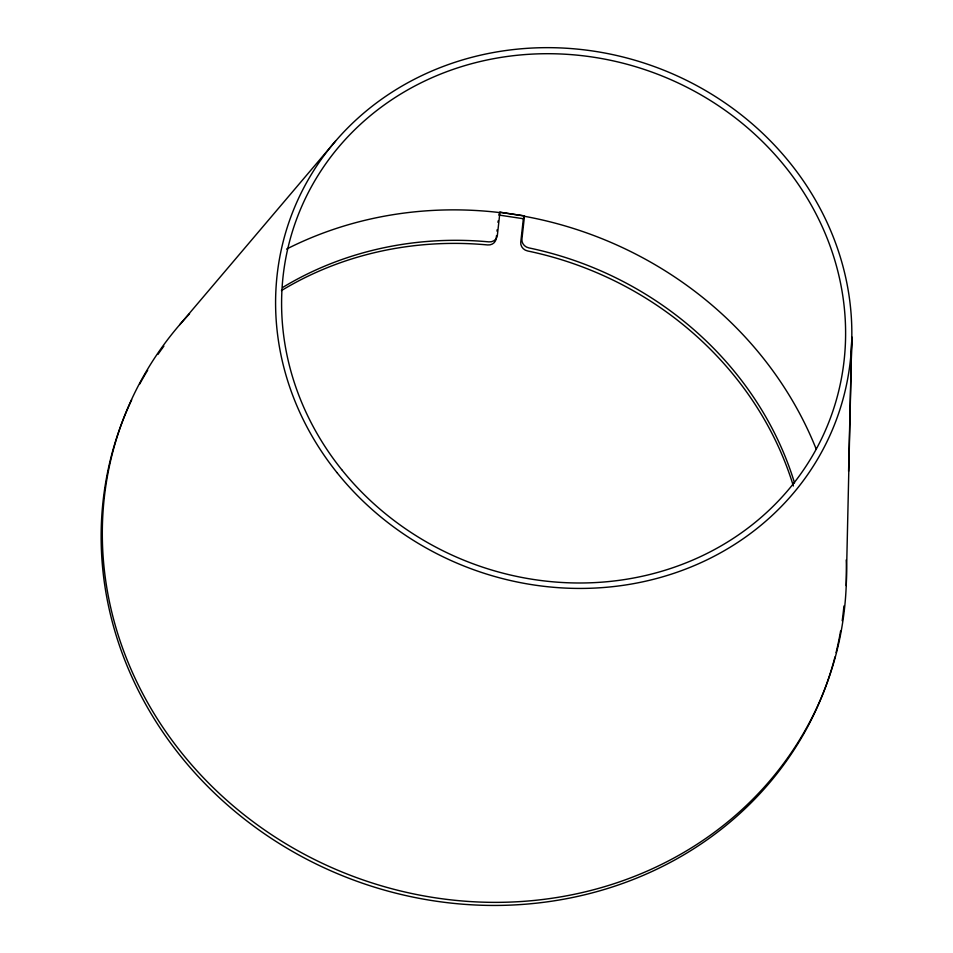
<?xml version="1.0" encoding="UTF-8"?>
<svg xmlns="http://www.w3.org/2000/svg" width="953" height="953" viewBox="0 0 953 953"><rect width="100%" height="100%" fill="white"/><g stroke="black" fill="none" stroke-linecap="round" stroke-linejoin="round"><path stroke-width="1.43" d="M846.228 585.571L851.815 336.969L848.587 471.294M496.513 235.558L496.191 238.488A8.315 7.636 20.8 0 1 487.638 244.945A336.743 309.284 20.8 0 0 281.433 290.582M497.001 231.162L497.168 229.697M497.99 222.371L498.145 220.905M523.364 218.725L498.8 215.033L499.872 212.233L524.436 215.938L523.364 218.725L520.755 242.181A8.315 7.636 20.8 0 0 527.593 250.961A336.743 309.284 20.8 0 1 793.361 485.994M499.872 212.233L524.436 215.938M179.76 324.675L335.563 141.08M846.216 559.947A375.804 345.165 20.8 0 1 353.492 876.486A375.804 345.165 20.8 0 1 189.564 313.775M835.007 656.879A375.804 345.165 20.8 0 1 355.517 880.751A375.804 345.165 20.8 0 1 131.669 399.879M139.674 384.083A375.804 345.165 20.8 0 1 147.679 370.193M157.948 354.421A375.804 345.165 20.8 0 1 163.88 346.142M843.917 606.001A375.804 345.165 20.8 0 1 842.202 620.748M840.594 631.017A375.804 345.165 20.8 0 1 836.079 652.626M286.567 249.078A369.514 339.387 20.8 0 1 499.896 212.602L497.359 235.415A8.315 7.636 20.8 0 1 488.806 241.871A336.743 309.284 20.8 0 0 282.6 287.508M816.268 449.28A369.514 339.387 20.8 0 0 524.46 216.295L521.922 239.108A8.315 7.636 20.8 0 0 528.76 247.875A336.743 309.284 20.8 0 1 794.528 482.921M336.957 472.581A291.01 267.281 20.8 0 0 831.04 432.912A291.01 267.281 20.8 0 0 523.137 48.627A291.01 267.281 20.8 0 0 336.957 472.581M341.662 469.603A284.828 261.599 20.8 0 0 825.25 430.78A284.828 261.599 20.8 0 0 523.888 54.655A284.828 261.599 20.8 0 0 341.662 469.603"/></g></svg>
